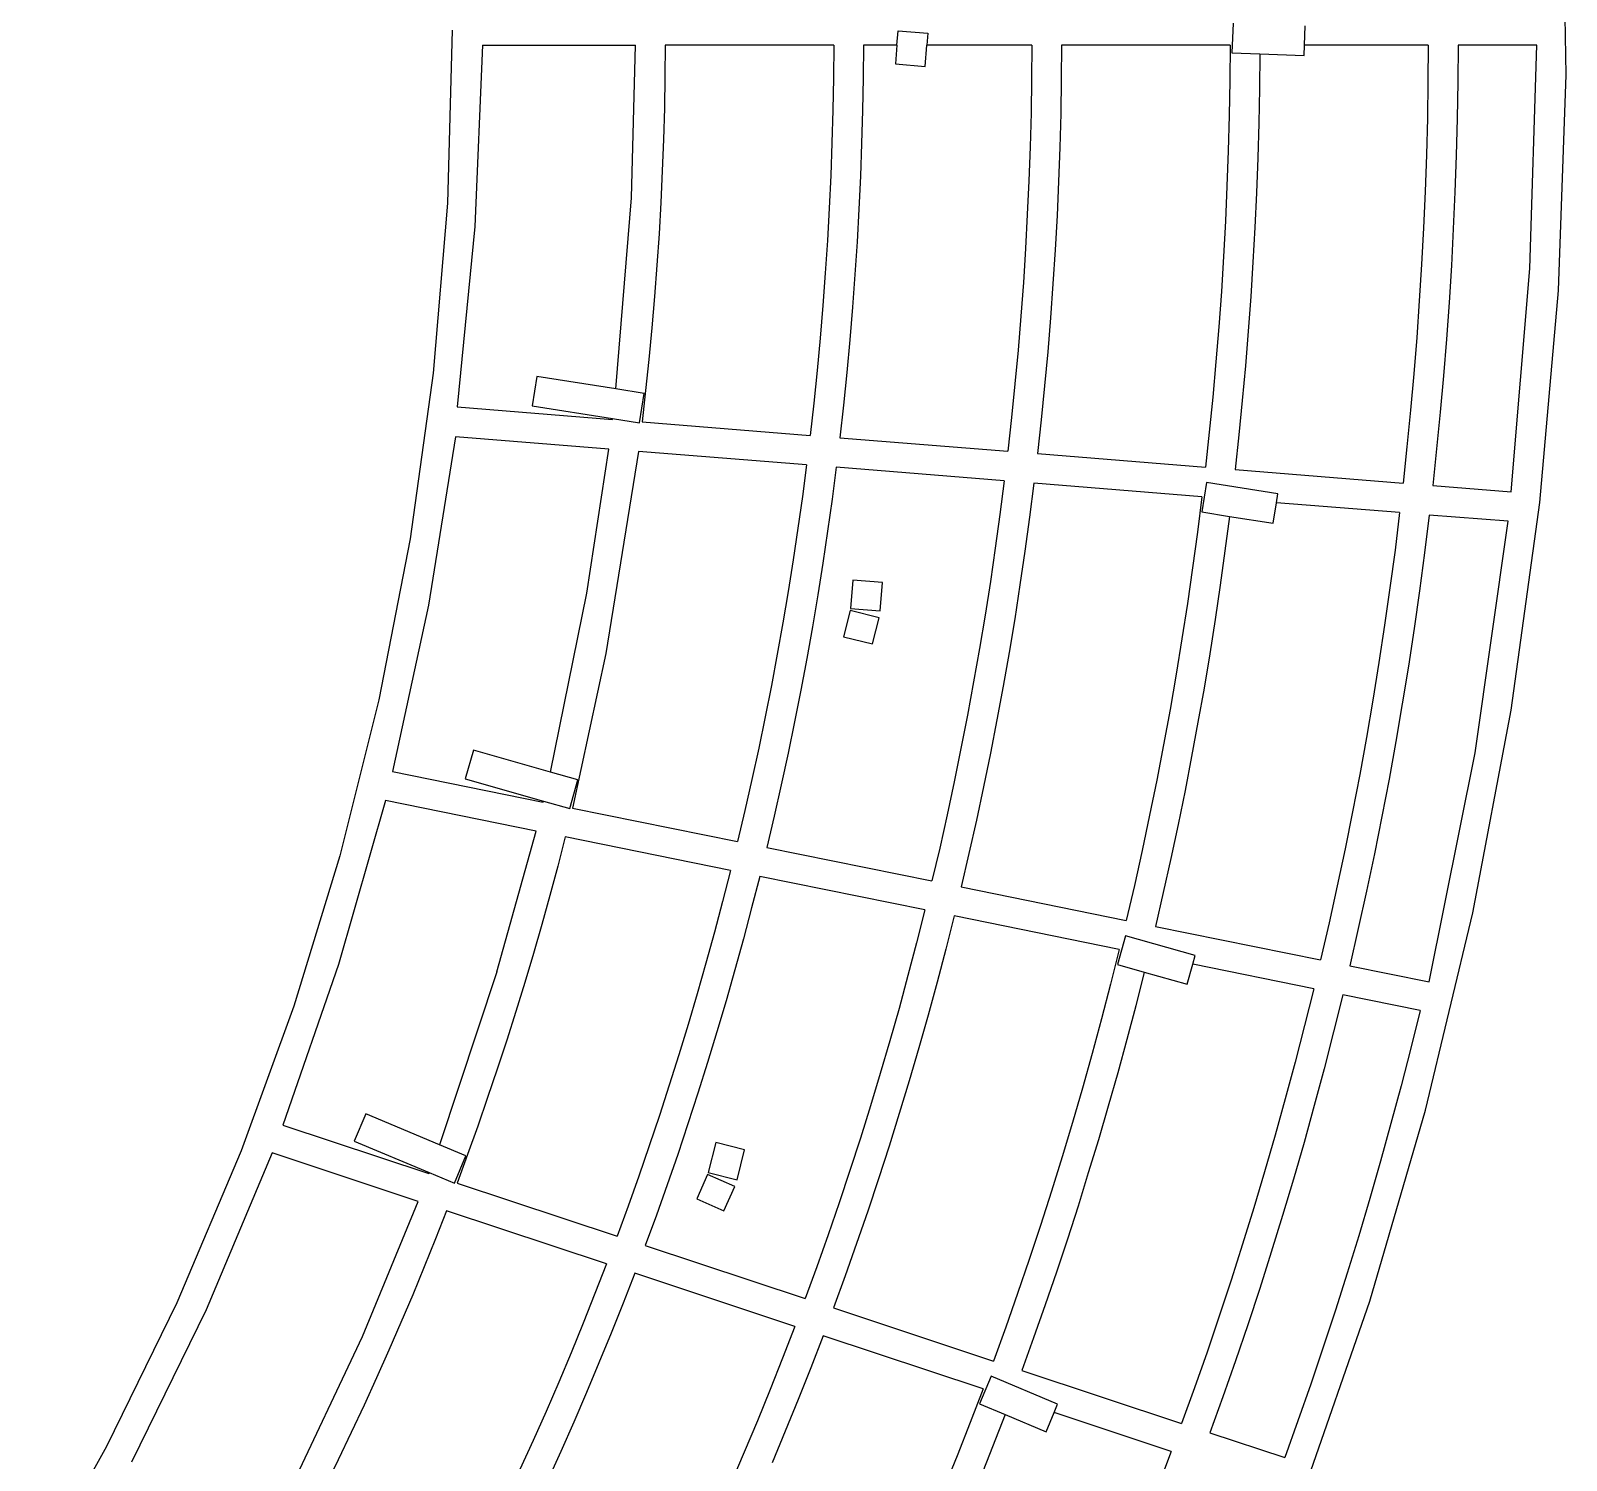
# Model space of a CAD drawing. Extents: x -27280 to 27280, y -16671 to 16671.
# Drawn here: x 6927 to 8786, y 10503 to 12234 of the extents above; entities that cross this region are included whole.
import ezdxf

# ---------------------------------------------------------------- set-up
doc = ezdxf.new("R2010")
doc.units = 0
doc.header["$MEASUREMENT"] = 0
doc.layers.get('0').update_dxf_attribs({"linetype": 'CONTINUOUS'})

msp = doc.modelspace()

# ---------------------------------------------------------------- linework, layer by layer
for p, q in [((8786.1, 12180.6), (8781, 12467.4)), ((8382.5, 12243.2), (8381.1, 12207.2)), ((8469, 12216.5), (8470, 12239.8)), ((7437, 12234.7), (7431.1, 12024.9)), ((7975.6, 12216.5), (7977, 12233.9)), ((7977, 12233.9), (8012.9, 12230.9)), ((8012.9, 12230.9), (8011.7, 12216.5)), ((7473.5, 12216.5), (7464.5, 11996.8)), ((7473.5, 12216.5), (7659, 12216.5)), ((7653.9, 12031.4), (7659, 12216.5)), ((7695, 12216.5), (7694.6, 12178.4)), ((7899, 12216.5), (7695, 12216.5)), ((7899, 12216.5), (7898.6, 12177)), ((7935, 12216.5), (7934.6, 12176.8)), ((7975.6, 12216.5), (7935, 12216.5)), ((7975.6, 12216.5), (7973.7, 12193.7)), ((8009.6, 12190.7), (8011.7, 12216.5)), ((8139, 12216.5), (8011.7, 12216.5)), ((8139, 12216.5), (8138.6, 12175.4)), ((8175, 12216.5), (8174.6, 12175.2)), ((8379, 12216.5), (8175, 12216.5)), ((8379, 12216.5), (8378.6, 12173.8)), ((8381.1, 12207.2), (8414.9, 12205.9)), ((8414.9, 12205.9), (8414.5, 12163.9)), ((8414.9, 12205.9), (8468.6, 12203.9)), ((8468.6, 12203.9), (8469, 12216.5)), ((8619, 12216.5), (8469, 12216.5)), ((8619, 12216.5), (8618.6, 12172.2)), ((8655, 12216.5), (8654.6, 12172)), ((8750.4, 12216.5), (8655, 12216.5)), ((8742.1, 11945.8), (8750.4, 12216.5)), ((7973.7, 12193.7), (8009.6, 12190.7)), ((8776.7, 11919.5), (8786.1, 12180.6)), ((7694.6, 12178.4), (7693.9, 12140.3)), ((7898.6, 12177), (7897.9, 12137.5)), ((7934.6, 12176.8), (7933.9, 12137.1)), ((8138.6, 12175.4), (8137.9, 12134.3)), ((8174.6, 12175.2), (8173.9, 12133.8)), ((8378.6, 12173.8), (8377.9, 12131.1)), ((8414.5, 12163.9), (8413.7, 12121.9)), ((8618.6, 12172.2), (8617.9, 12127.9)), ((8654.6, 12172), (8653.9, 12127.4)), ((7693.9, 12140.3), (7692.9, 12102.2)), ((7897.9, 12137.5), (7896.8, 12098.1)), ((7933.9, 12137.1), (7932.8, 12097.4)), ((8137.9, 12134.3), (8136.8, 12093.3)), ((8173.9, 12133.8), (8172.8, 12092.5)), ((8377.9, 12131.1), (8376.8, 12088.5)), ((8617.9, 12127.9), (8616.7, 12083.6)), ((8653.9, 12127.4), (8652.7, 12082.9)), ((8413.7, 12121.9), (8412.5, 12079.8)), ((7692.9, 12102.2), (7691.4, 12064.1)), ((7896.8, 12098.1), (7895.4, 12058.6)), ((7932.8, 12097.4), (7931.4, 12057.7)), ((8136.8, 12093.3), (8135.3, 12052.2)), ((8172.8, 12092.5), (8171.3, 12051.3)), ((8376.8, 12088.5), (8375.2, 12045.8)), ((8412.5, 12079.8), (8410.9, 12037.8)), ((8616.7, 12083.6), (8615.2, 12039.4)), ((8652.7, 12082.9), (8651.2, 12038.4)), ((7691.4, 12064.1), (7689.6, 12026)), ((7895.4, 12058.6), (7893.5, 12019.2)), ((7931.4, 12057.7), (7929.5, 12018)), ((8135.3, 12052.2), (8133.4, 12011.2)), ((8171.3, 12051.3), (8169.4, 12010)), ((7635.2, 11800.2), (7653.9, 12031.4)), ((8375.2, 12045.8), (8373.3, 12003.2)), ((8410.9, 12037.8), (8409, 11995.8)), ((8615.2, 12039.4), (8613.2, 11995.1)), ((8651.2, 12038.4), (8649.2, 11993.9)), ((7431.1, 12024.9), (7414, 11819.4)), ((7689.6, 12026), (7687.5, 11988)), ((7893.5, 12019.2), (7891.3, 11979.8)), ((7929.5, 12018), (7927.3, 11978.4)), ((7464.5, 11996.8), (7442.8, 11778.3)), ((8133.4, 12011.2), (8131.2, 11970.2)), ((8169.4, 12010), (8167.2, 11968.7)), ((8373.3, 12003.2), (8371, 11960.5)), ((8409, 11995.8), (8406.7, 11953.8)), ((8613.2, 11995.1), (8610.9, 11950.9)), ((7687.5, 11988), (7684.9, 11950)), ((7891.3, 11979.8), (7888.8, 11940.4)), ((7927.3, 11978.4), (7924.7, 11938.7)), ((8649.2, 11993.9), (8646.9, 11949.5)), ((8131.2, 11970.2), (8128.6, 11929.2)), ((8167.2, 11968.7), (8164.5, 11927.5)), ((8371, 11960.5), (8368.4, 11918)), ((7684.9, 11950), (7682, 11912)), ((7888.8, 11940.4), (7885.8, 11901)), ((7924.7, 11938.7), (7921.8, 11899.1)), ((8406.7, 11953.8), (8404, 11911.9)), ((8610.9, 11950.9), (8608.1, 11906.7)), ((8646.9, 11949.5), (8644.1, 11905)), ((8719.4, 11675.7), (8742.1, 11945.8)), ((8128.6, 11929.2), (8125.6, 11888.2)), ((8164.5, 11927.5), (8161.5, 11886.3)), ((7682, 11912), (7678.8, 11874)), ((8368.4, 11918), (8365.3, 11875.4)), ((8404, 11911.9), (8401, 11870)), ((8608.1, 11906.7), (8605, 11862.6)), ((8644.1, 11905), (8641, 11860.6)), ((8754.2, 11662.7), (8776.7, 11919.5)), ((7885.8, 11901), (7882.5, 11861.7)), ((7921.8, 11899.1), (7918.5, 11859.5)), ((8125.6, 11888.2), (8122.2, 11847.3)), ((8161.5, 11886.3), (8158.1, 11845.1)), ((7678.8, 11874), (7675.2, 11836)), ((8365.3, 11875.4), (8361.8, 11832.8)), ((8401, 11870), (8397.5, 11828.1)), ((7882.5, 11861.7), (7878.8, 11822.4)), ((7918.5, 11859.5), (7914.8, 11820)), ((8122.2, 11847.3), (8118.4, 11806.4)), ((8605, 11862.6), (8601.5, 11818.4)), ((8641, 11860.6), (8637.4, 11816.2)), ((7675.2, 11836), (7671.2, 11798.1)), ((8158.1, 11845.1), (8154.3, 11804)), ((8361.8, 11832.8), (8358, 11790.3)), ((8397.5, 11828.1), (8393.7, 11786.2)), ((7414, 11819.4), (7386.2, 11618.8)), ((7539.4, 11815.4), (7533.7, 11779.9)), ((7635.2, 11800.2), (7539.4, 11815.4)), ((7878.8, 11822.4), (7874.8, 11783.1)), ((7914.8, 11820), (7910.7, 11780.5)), ((8601.5, 11818.4), (8597.5, 11774.3)), ((8637.4, 11816.2), (8633.5, 11771.9)), ((7669.3, 11794.8), (7635.2, 11800.2)), ((7663.6, 11759.3), (7669.3, 11794.8)), ((7671.2, 11798.1), (7666.9, 11760.3)), ((8118.4, 11806.4), (8114.3, 11765.5)), ((8154.3, 11804), (8150.2, 11762.9)), ((8358, 11790.3), (8353.7, 11747.9)), ((7442.8, 11778.3), (7631, 11763.2)), ((7533.7, 11779.9), (7631.1, 11764.4)), ((7874.8, 11783.1), (7870.4, 11743.9)), ((7910.7, 11780.5), (7906.3, 11741)), ((8393.7, 11786.2), (8389.6, 11744.4)), ((8597.5, 11774.3), (8593.2, 11730.2)), ((8633.5, 11771.9), (8629.1, 11727.6)), ((7631, 11763.9), (7631.1, 11764.4)), ((7631, 11763.2), (7631, 11763.9)), ((7631.1, 11764.4), (7663.6, 11759.3)), ((7666.9, 11760.3), (7870.4, 11743.9)), ((8114.3, 11765.5), (8109.7, 11724.7)), ((8150.2, 11762.9), (8145.6, 11721.8)), ((7440.9, 11742.3), (7408.4, 11538.4)), ((7626.5, 11727.4), (7440.9, 11742.3)), ((7906.3, 11741), (8109.7, 11724.7)), ((8353.7, 11747.9), (8349.1, 11705.4)), ((8389.6, 11744.4), (8385, 11702.6)), ((7600, 11552.8), (7626.5, 11727.4)), ((7662.4, 11724.5), (7623.2, 11479.7)), ((7866, 11708.2), (7662.4, 11724.5)), ((8145.6, 11721.8), (8349.1, 11705.4)), ((8593.2, 11730.2), (8588.5, 11686.2)), ((8629.1, 11727.6), (8624.4, 11683.3)), ((7866, 11708.2), (7861, 11669.8)), ((7901.9, 11705.3), (7896.9, 11666.6)), ((8105.5, 11688.9), (7901.9, 11705.3)), ((8385, 11702.6), (8588.5, 11686.2)), ((8105.5, 11688.9), (8100.2, 11648.2)), ((8141.4, 11686), (8136.1, 11644.9)), ((8344.9, 11669.7), (8141.4, 11686)), ((8350.5, 11686.8), (8344.9, 11651.2)), ((8436.9, 11673.1), (8350.5, 11686.8)), ((8624.4, 11683.3), (8719.4, 11675.7)), ((7861, 11669.8), (7855.6, 11631.5)), ((7896.9, 11666.6), (7891.5, 11627.9)), ((8344.9, 11669.7), (8339.5, 11626.6)), ((8431.3, 11637.5), (8435.2, 11662.4)), ((8435.2, 11662.4), (8436.9, 11673.1)), ((8584.3, 11650.4), (8435.2, 11662.4)), ((8719.5, 11411.2), (8754.2, 11662.7)), ((8100.2, 11648.2), (8094.6, 11607.5)), ((8136.1, 11644.9), (8130.5, 11603.9)), ((8344.9, 11651.2), (8378.2, 11645.9)), ((8378.2, 11645.9), (8372.8, 11604.2)), ((8378.2, 11645.9), (8431.3, 11637.5)), ((8584.3, 11650.4), (8578.7, 11604.9)), ((8620.2, 11647.5), (8614.6, 11601.7)), ((8715.6, 11639.9), (8620.2, 11647.5)), ((7855.6, 11631.5), (7849.9, 11593.3)), ((7891.5, 11627.9), (7885.7, 11589.4)), ((8339.5, 11626.6), (8333.6, 11583.5)), ((8675.6, 11359.4), (8715.6, 11639.9)), ((7386.2, 11618.8), (7348.2, 11423.8)), ((8094.6, 11607.5), (8088.7, 11566.9)), ((8130.5, 11603.9), (8124.5, 11562.9)), ((8372.8, 11604.2), (8367, 11562.6)), ((8578.7, 11604.9), (8572.6, 11559.5)), ((7849.9, 11593.3), (7843.8, 11555.1)), ((7885.7, 11589.4), (7879.6, 11550.8)), ((8614.6, 11601.7), (8608.4, 11555.9)), ((7922.3, 11568.8), (7919.4, 11534.3)), ((7958.2, 11565.8), (7922.3, 11568.8)), ((8088.7, 11566.9), (8082.3, 11526.3)), ((8333.6, 11583.5), (8327.4, 11540.5)), ((7555.8, 11336.2), (7600, 11552.8)), ((7843.8, 11555.1), (7837.4, 11517)), ((7879.6, 11550.8), (7873.1, 11512.3)), ((7955.3, 11531.4), (7958.2, 11565.8)), ((8124.5, 11562.9), (8118.1, 11522)), ((8367, 11562.6), (8360.8, 11521)), ((8572.6, 11559.5), (8566.1, 11514.1)), ((8608.4, 11555.9), (8601.9, 11510.1)), ((7408.4, 11538.4), (7364.7, 11336.8)), ((7919, 11531.9), (7911, 11500.2)), ((7953.9, 11523.1), (7919, 11531.9)), ((7919.4, 11534.3), (7955.3, 11531.4)), ((8327.4, 11540.5), (8320.7, 11497.6)), ((7837.4, 11517), (7830.6, 11479)), ((7873.1, 11512.3), (7866.3, 11473.9)), ((7945.9, 11491.4), (7953.9, 11523.1)), ((8082.3, 11526.3), (8075.6, 11485.9)), ((8118.1, 11522), (8111.3, 11481.2)), ((8360.8, 11521), (8354.3, 11479.4)), ((8566.1, 11514.1), (8559.2, 11468.8)), ((7911, 11500.2), (7945.9, 11491.4)), ((8320.7, 11497.6), (8313.7, 11454.7)), ((8601.9, 11510.1), (8594.9, 11464.4)), ((7623.2, 11479.7), (7582.5, 11292.7)), ((7830.6, 11479), (7823.5, 11441)), ((7866.3, 11473.9), (7859.1, 11435.6)), ((8075.6, 11485.9), (8068.4, 11445.4)), ((8111.3, 11481.2), (8104.1, 11440.4)), ((8354.3, 11479.4), (8347.4, 11437.9)), ((8559.2, 11468.8), (8551.8, 11423.5)), ((8594.9, 11464.4), (8587.5, 11418.8)), ((7823.5, 11441), (7816, 11403)), ((8068.4, 11445.4), (8061, 11405.1)), ((8104.1, 11440.4), (8096.6, 11399.7)), ((8313.7, 11454.7), (8306.3, 11411.9)), ((8347.4, 11437.9), (8340.1, 11396.5)), ((7348.2, 11423.8), (7301, 11234.9)), ((7859.1, 11435.6), (7851.6, 11397.3)), ((8551.8, 11423.5), (8544.1, 11378.3)), ((8587.5, 11418.8), (8579.7, 11373.3)), ((7816, 11403), (7808.2, 11365.2)), ((8061, 11405.1), (8053.1, 11364.8)), ((8096.6, 11399.7), (8088.7, 11359)), ((8306.3, 11411.9), (8298.4, 11369.1)), ((8673.1, 11165.7), (8719.5, 11411.2)), ((7851.6, 11397.3), (7843.7, 11359.1)), ((8340.1, 11396.5), (8332.4, 11355.1)), ((7462.6, 11362.7), (7452.8, 11328.1)), ((7555.8, 11336.2), (7462.6, 11362.7)), ((7808.2, 11365.2), (7800, 11327.4)), ((8053.1, 11364.8), (8044.9, 11324.5)), ((8298.4, 11369.1), (8290.2, 11326.5)), ((8544.1, 11378.3), (8535.9, 11333.2)), ((8579.7, 11373.3), (8571.5, 11327.8)), ((7843.7, 11359.1), (7835.4, 11321)), ((8088.7, 11359), (8080.4, 11318.4)), ((8332.4, 11355.1), (8324.4, 11313.9)), ((8620.1, 11082.3), (8675.6, 11359.4)), ((7364.7, 11336.8), (7547.2, 11299.8)), ((7452.8, 11328.1), (7547.5, 11301.1)), ((7589.1, 11326.7), (7555.8, 11336.2)), ((7579.3, 11292.1), (7589.1, 11326.7)), ((7800, 11327.4), (7791.4, 11289.7)), ((8290.2, 11326.5), (8281.5, 11283.9)), ((8535.9, 11333.2), (8527.2, 11288.2)), ((8571.5, 11327.8), (8562.8, 11282.4)), ((7835.4, 11321), (7826.8, 11282.9)), ((8044.9, 11324.5), (8036.2, 11284.4)), ((8080.4, 11318.4), (8071.7, 11277.9)), ((8324.4, 11313.9), (8316, 11272.6)), ((7356, 11301.9), (7299.3, 11103.4)), ((7538.5, 11264.9), (7356, 11301.9)), ((7547.2, 11299.8), (7547.3, 11300.5)), ((7547.3, 11300.5), (7547.5, 11301.1)), ((7547.5, 11301.1), (7579.3, 11292.1)), ((7582.5, 11292.7), (7782.5, 11252.1)), ((7791.4, 11289.7), (7782.5, 11252.1)), ((8527.2, 11288.2), (8518.2, 11243.2)), ((7826.8, 11282.9), (7817.8, 11244.9)), ((8036.2, 11284.4), (8027.3, 11244.3)), ((8071.7, 11277.9), (8062.6, 11237.5)), ((8281.5, 11283.9), (8272.5, 11241.4)), ((8316, 11272.6), (8307.2, 11231.5)), ((8562.8, 11282.4), (8553.7, 11237.1)), ((7491.2, 11094.4), (7538.5, 11264.9)), ((7573.8, 11257.7), (7564.7, 11222.2)), ((7773.9, 11217.1), (7573.8, 11257.7)), ((7301, 11234.9), (7245.1, 11052.7)), ((7817.8, 11244.9), (8017.9, 11204.4)), ((8027.3, 11244.3), (8017.9, 11204.4)), ((8062.6, 11237.5), (8053.2, 11197.2)), ((8272.5, 11241.4), (8263.1, 11199)), ((8518.2, 11243.2), (8508.8, 11198.4)), ((8553.7, 11237.1), (8544.2, 11191.9)), ((7564.7, 11222.2), (7555.2, 11186.9)), ((7773.9, 11217.1), (7764.4, 11179.7)), ((8307.2, 11231.5), (8298.1, 11190.5)), ((7809.3, 11209.9), (7799.6, 11172.1)), ((8009.4, 11169.4), (7809.3, 11209.9)), ((8053.2, 11197.2), (8253.3, 11156.6)), ((8263.1, 11199), (8253.3, 11156.6)), ((8508.8, 11198.4), (8498.9, 11153.6)), ((7555.2, 11186.9), (7545.4, 11151.6)), ((7764.4, 11179.7), (7754.5, 11142.3)), ((8298.1, 11190.5), (8288.6, 11149.5)), ((8544.2, 11191.9), (8534.2, 11146.8)), ((7799.6, 11172.1), (7789.7, 11134.4)), ((8009.4, 11169.4), (7999.3, 11129.6)), ((8044.7, 11162.2), (8034.6, 11122)), ((8244.8, 11121.6), (8044.7, 11162.2)), ((8615.6, 10927.1), (8673.1, 11165.7)), ((7545.4, 11151.6), (7535.3, 11116.5)), ((7754.5, 11142.3), (7744.3, 11105)), ((8288.6, 11149.5), (8488.6, 11108.9)), ((8498.9, 11153.6), (8488.6, 11108.9)), ((8534.2, 11146.8), (8523.9, 11101.8)), ((7789.7, 11134.4), (7779.3, 11096.8)), ((7999.3, 11129.6), (7988.9, 11089.9)), ((8034.6, 11122), (8024.1, 11082)), ((8244.8, 11121.6), (8234.3, 11079.5)), ((8252.5, 11137.9), (8242.7, 11103.3)), ((8336.7, 11114), (8252.5, 11137.9)), ((7299.3, 11103.4), (7231.9, 10908.7)), ((7535.3, 11116.5), (7524.9, 11081.4)), ((7744.3, 11105), (7733.7, 11067.9)), ((8242.7, 11103.3), (8275.1, 11094.1)), ((8326.8, 11079.3), (8333.7, 11103.6)), ((8333.7, 11103.6), (8336.7, 11114)), ((8480.2, 11073.9), (8333.7, 11103.6)), ((8523.9, 11101.8), (8620.1, 11082.3)), ((7491.2, 11094.4), (7421.6, 10885.1)), ((7779.3, 11096.8), (7768.7, 11059.3)), ((7988.9, 11089.9), (7978.1, 11050.2)), ((8275.1, 11094.1), (8264.7, 11053.3)), ((8275.1, 11094.1), (8326.8, 11079.3)), ((7524.9, 11081.4), (7514.1, 11046.4)), ((7733.7, 11067.9), (7722.7, 11030.8)), ((8024.1, 11082), (8013.2, 11042)), ((8234.3, 11079.5), (8223.3, 11037.4)), ((8480.2, 11073.9), (8469.2, 11029.4)), ((8515.5, 11066.7), (8504.4, 11021.9)), ((8609.1, 11047.7), (8515.5, 11066.7)), ((7245.1, 11052.7), (7181.5, 10877.6)), ((7514.1, 11046.4), (7503, 11011.5)), ((7768.7, 11059.3), (7757.6, 11021.9)), ((7978.1, 11050.2), (7967, 11010.7)), ((8264.7, 11053.3), (8254, 11012.6)), ((8609.1, 11047.7), (8597.8, 11001.9)), ((7722.7, 11030.8), (7711.4, 10993.9)), ((8013.2, 11042), (8002, 11002.2)), ((8223.3, 11037.4), (8212, 10995.5)), ((8469.2, 11029.4), (8457.7, 10985)), ((7503, 11011.5), (7491.6, 10976.7)), ((7757.6, 11021.9), (7746.2, 10984.6)), ((7967, 11010.7), (7955.4, 10971.3)), ((8254, 11012.6), (8242.9, 10972.1)), ((8504.4, 11021.9), (8492.8, 10977.1)), ((7711.4, 10993.9), (7699.8, 10957)), ((8002, 11002.2), (7990.3, 10962.4)), ((8212, 10995.5), (8200.3, 10953.6)), ((8597.8, 11001.9), (8586, 10956.3)), ((7491.6, 10976.7), (7479.9, 10942.1)), ((7746.2, 10984.6), (7734.5, 10947.4)), ((8242.9, 10972.1), (8231.4, 10931.6)), ((8457.7, 10985), (8445.8, 10940.7)), ((8492.8, 10977.1), (8480.9, 10932.4)), ((7699.8, 10957), (7687.8, 10920.3)), ((7955.4, 10971.3), (7943.5, 10932.1)), ((7990.3, 10962.4), (7978.3, 10922.8)), ((8200.3, 10953.6), (8188.1, 10911.9)), ((8586, 10956.3), (8573.8, 10910.7)), ((7479.9, 10942.1), (7467.9, 10907.5)), ((7734.5, 10947.4), (7722.5, 10910.3)), ((8445.8, 10940.7), (8433.5, 10896.5)), ((7332.2, 10922.6), (7318.3, 10889.4)), ((7421.6, 10885.1), (7332.2, 10922.6)), ((7687.8, 10920.3), (7675.5, 10883.6)), ((7943.5, 10932.1), (7931.3, 10892.9)), ((7978.3, 10922.8), (7966, 10883.3)), ((8231.4, 10931.6), (8219.5, 10891.2)), ((8480.9, 10932.4), (8468.5, 10887.9)), ((8548, 10695.7), (8615.6, 10927.1)), ((7231.9, 10908.7), (7408.6, 10850.1)), ((7467.9, 10907.5), (7455.5, 10873.1)), ((7722.5, 10910.3), (7710, 10873.3)), ((8188.1, 10911.9), (8175.6, 10870.3)), ((8573.8, 10910.7), (8561.2, 10865.2)), ((7318.3, 10889.4), (7409.1, 10851.3)), ((7453.5, 10871.7), (7421.6, 10885.1)), ((7675.5, 10883.6), (7662.9, 10847.1)), ((7756.1, 10887.6), (7747, 10851.4)), ((7791, 10878.8), (7756.1, 10887.6)), ((7781.9, 10842.6), (7791, 10878.8)), ((7931.3, 10892.9), (7918.6, 10853.8)), ((7966, 10883.3), (7953.3, 10843.9)), ((8219.5, 10891.2), (8207.3, 10850.9)), ((8433.5, 10896.5), (8420.8, 10852.4)), ((8468.5, 10887.9), (8455.7, 10843.5)), ((7181.5, 10877.6), (7103.5, 10693.8)), ((7219, 10875.1), (7139.1, 10685.3)), ((7395.8, 10816.4), (7219, 10875.1)), ((7439.6, 10838.5), (7453.5, 10871.7)), ((7455.5, 10873.1), (7442.8, 10838.7)), ((7710, 10873.3), (7697.3, 10836.5)), ((8175.6, 10870.3), (8162.7, 10828.8)), ((8561.2, 10865.2), (8548.2, 10819.9)), ((7408.6, 10850.1), (7408.9, 10850.8)), ((7408.9, 10850.8), (7409.1, 10851.3)), ((7409.1, 10851.3), (7439.6, 10838.5)), ((7662.9, 10847.1), (7649.9, 10810.7)), ((7746.2, 10849.2), (7733.1, 10819.5)), ((7779.1, 10834.7), (7746.2, 10849.2)), ((7747, 10851.4), (7781.9, 10842.6)), ((7918.6, 10853.8), (7905.6, 10814.9)), ((7953.3, 10843.9), (7940.2, 10804.6)), ((8207.3, 10850.9), (8194.8, 10810.8)), ((8420.8, 10852.4), (8407.7, 10808.5)), ((8455.7, 10843.5), (8442.5, 10799.2)), ((7442.8, 10838.7), (7636.6, 10774.5)), ((7697.3, 10836.5), (7684.2, 10799.7)), ((7766.1, 10805), (7779.1, 10834.7)), ((8162.7, 10828.8), (8149.4, 10787.4)), ((7328.3, 10652.8), (7395.8, 10816.4)), ((7430, 10805.1), (7416.7, 10771)), ((7623.8, 10740.7), (7430, 10805.1)), ((7649.9, 10810.7), (7636.6, 10774.5)), ((7733.1, 10819.5), (7766.1, 10805)), ((7905.6, 10814.9), (7892.3, 10776.1)), ((7940.2, 10804.6), (7926.7, 10765.4)), ((8194.8, 10810.8), (8181.9, 10770.8)), ((8407.7, 10808.5), (8394.1, 10764.6)), ((8548.2, 10819.9), (8534.7, 10774.6)), ((7684.2, 10799.7), (7670.7, 10763.1)), ((8149.4, 10787.4), (8135.7, 10746.1)), ((8442.5, 10799.2), (8428.9, 10755)), ((7416.7, 10771), (7403.1, 10737.1)), ((7892.3, 10776.1), (7878.6, 10737.4)), ((8181.9, 10770.8), (8168.6, 10730.9)), ((8534.7, 10774.6), (8520.8, 10729.5)), ((7670.7, 10763.1), (7864.5, 10698.8)), ((7926.7, 10765.4), (7912.9, 10726.4)), ((8394.1, 10764.6), (8380.2, 10721)), ((8428.9, 10755), (8414.8, 10711)), ((7403.1, 10737.1), (7389.1, 10703.4)), ((7623.8, 10740.7), (7609.8, 10704.8)), ((7878.6, 10737.4), (7864.5, 10698.8)), ((8135.7, 10746.1), (8121.7, 10705)), ((8168.6, 10730.9), (8154.9, 10691.1)), ((7658, 10729.4), (7643.9, 10693.1)), ((7851.8, 10665.1), (7658, 10729.4)), ((7912.9, 10726.4), (7898.7, 10687.5)), ((8380.2, 10721), (8365.8, 10677.4)), ((8520.8, 10729.5), (8506.5, 10684.6)), ((7103.5, 10693.8), (7018.2, 10519.6)), ((7389.1, 10703.4), (7374.9, 10669.7)), ((7609.8, 10704.8), (7595.5, 10668.9)), ((7643.9, 10693.1), (7629.5, 10656.9)), ((8121.7, 10705), (8107.2, 10664)), ((8414.8, 10711), (8400.3, 10667.1)), ((8463.6, 10452.3), (8548, 10695.7)), ((7139.1, 10685.3), (7048.8, 10500.7)), ((7898.7, 10687.5), (8092.4, 10623.2)), ((8154.9, 10691.1), (8140.9, 10651.4)), ((8365.8, 10677.4), (8351.1, 10634)), ((8506.5, 10684.6), (8491.8, 10639.8)), ((7374.9, 10669.7), (7360.3, 10636.2)), ((7595.5, 10668.9), (7580.9, 10633.2)), ((7629.5, 10656.9), (7614.7, 10620.8)), ((7851.8, 10665.1), (7837.1, 10626.8)), ((8107.2, 10664), (8092.4, 10623.2)), ((8400.3, 10667.1), (8385.5, 10623.3)), ((7234.2, 10454.3), (7328.3, 10652.8)), ((7886, 10653.7), (7871.2, 10615.1)), ((8079.8, 10589.4), (7886, 10653.7)), ((8140.9, 10651.4), (8126.6, 10611.8)), ((8491.8, 10639.8), (8476.6, 10595.1)), ((7360.3, 10636.2), (7345.4, 10602.8)), ((7580.9, 10633.2), (7565.9, 10597.6)), ((7614.7, 10620.8), (7599.6, 10584.9)), ((7837.1, 10626.8), (7822, 10588.6)), ((8351.1, 10634), (8335.9, 10590.7)), ((8385.5, 10623.3), (8370.2, 10579.7)), ((7345.4, 10602.8), (7330.3, 10569.6)), ((7871.2, 10615.1), (7855.9, 10576.6)), ((8089.5, 10604.7), (8075.5, 10571.5)), ((8170.1, 10570.8), (8089.5, 10604.7)), ((8126.6, 10611.8), (8320.3, 10547.6)), ((7565.9, 10597.6), (7550.6, 10562.2)), ((7599.6, 10584.9), (7584.2, 10549.1)), ((7822, 10588.6), (7806.5, 10550.6)), ((8079.8, 10589.4), (8064.3, 10548.8)), ((8335.9, 10590.7), (8320.3, 10547.6)), ((8476.6, 10595.1), (8461.1, 10550.6)), ((7330.3, 10569.6), (7314.7, 10536.5)), ((7855.9, 10576.6), (7840.3, 10538.2)), ((8075.5, 10571.5), (8106.6, 10558.5)), ((8165.9, 10560.9), (8170.1, 10570.8)), ((8370.2, 10579.7), (8354.5, 10536.2)), ((7550.6, 10562.2), (7535, 10526.9)), ((7584.2, 10549.1), (7568.4, 10513.5)), ((7806.5, 10550.6), (7790.6, 10512.8)), ((8064.3, 10548.8), (8048.3, 10508.4)), ((8106.6, 10558.5), (8091.4, 10519.2)), ((8106.6, 10558.5), (8156.2, 10537.6)), ((8156.2, 10537.6), (8165.9, 10560.9)), ((8307.8, 10513.8), (8165.9, 10560.9)), ((8461.1, 10550.6), (8445.1, 10506.2)), ((7314.7, 10536.5), (7298.9, 10503.6)), ((7535, 10526.9), (7519, 10491.7)), ((7840.3, 10538.2), (7824.4, 10500)), ((8354.5, 10536.2), (8445.1, 10506.2)), ((7018.2, 10519.6), (6926.5, 10355)), ((7568.4, 10513.5), (7552.3, 10478)), ((7790.6, 10512.8), (7774.5, 10475.1)), ((8048.3, 10508.4), (8032, 10468.1)), ((8091.4, 10519.2), (8075.8, 10480.1)), ((8307.8, 10513.8), (8291.5, 10470.9)), ((7298.9, 10503.6), (7282.8, 10470.8))]:
    msp.add_line(p, q)

doc.saveas('drawing.dxf')
